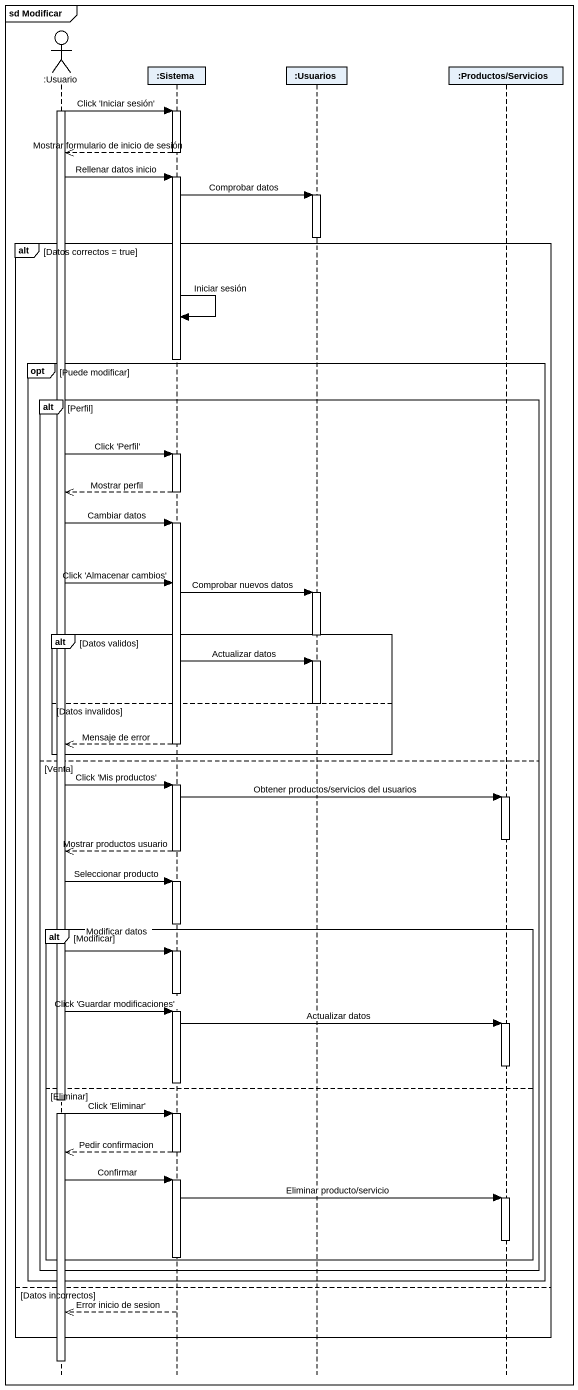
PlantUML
@startuml
mainframe sd Modificar
hide footbox
actor ":Usuario" as Usuario
participant ":Sistema" as Sistema
participant ":Usuarios" as Usuarios
participant ":Productos/Servicios" as Productos_Servicios

activate Usuario
Usuario -> Sistema : Click 'Iniciar sesión'
activate Sistema
Sistema -->> Usuario : Mostrar formulario de inicio de sesión
deactivate Sistema
Usuario -> Sistema : Rellenar datos inicio
activate Sistema
Sistema -> Usuarios : Comprobar datos
activate Usuarios
deactivate Usuarios
alt Datos correctos = true
  Sistema -> Sistema : Iniciar sesión
  deactivate Sistema
  opt Puede modificar
    alt Perfil
      Usuario -> Sistema : Click 'Perfil'
      activate Sistema
      Sistema -->> Usuario : Mostrar perfil
      deactivate Sistema
      Usuario -> Sistema : Cambiar datos
      activate Sistema
      Usuario -> Sistema : Click 'Almacenar cambios'
      Sistema -> Usuarios : Comprobar nuevos datos
      activate Usuarios
      alt Datos validos
        deactivate Usuarios
        Sistema -> Usuarios : Actualizar datos
        activate Usuarios
      else Datos invalidos
        deactivate Usuarios
        Sistema -->> Usuario : Mensaje de error
        deactivate Sistema
      end
    else Venta
      Usuario -> Sistema : Click 'Mis productos'
      activate Sistema
      Sistema -> Productos_Servicios : Obtener productos/servicios del usuarios
      activate Productos_Servicios
      deactivate Productos_Servicios
      Sistema -->> Usuario : Mostrar productos usuario
      deactivate Sistema
      Usuario -> Sistema : Seleccionar producto
      activate Sistema
      deactivate Sistema
      alt Modificar
        Usuario -> Sistema : Modificar datos
        activate Sistema
        deactivate Sistema
        Usuario -> Sistema : Click 'Guardar modificaciones'
        activate Sistema
        Sistema -> Productos_Servicios : Actualizar datos
        activate Productos_Servicios
        deactivate Productos_Servicios
        deactivate Sistema
      else Eliminar
        Usuario -> Sistema : Click 'Eliminar'
        activate Sistema
        Sistema -->> Usuario : Pedir confirmacion
        deactivate Sistema
        Usuario -> Sistema : Confirmar
        activate Sistema
        Sistema -> Productos_Servicios : Eliminar producto/servicio
        activate Productos_Servicios
        deactivate Productos_Servicios
        deactivate Sistema
      end
    end
  end
else Datos incorrectos
  Sistema -->> Usuario : Error inicio de sesion
end
deactivate Usuario
@enduml
